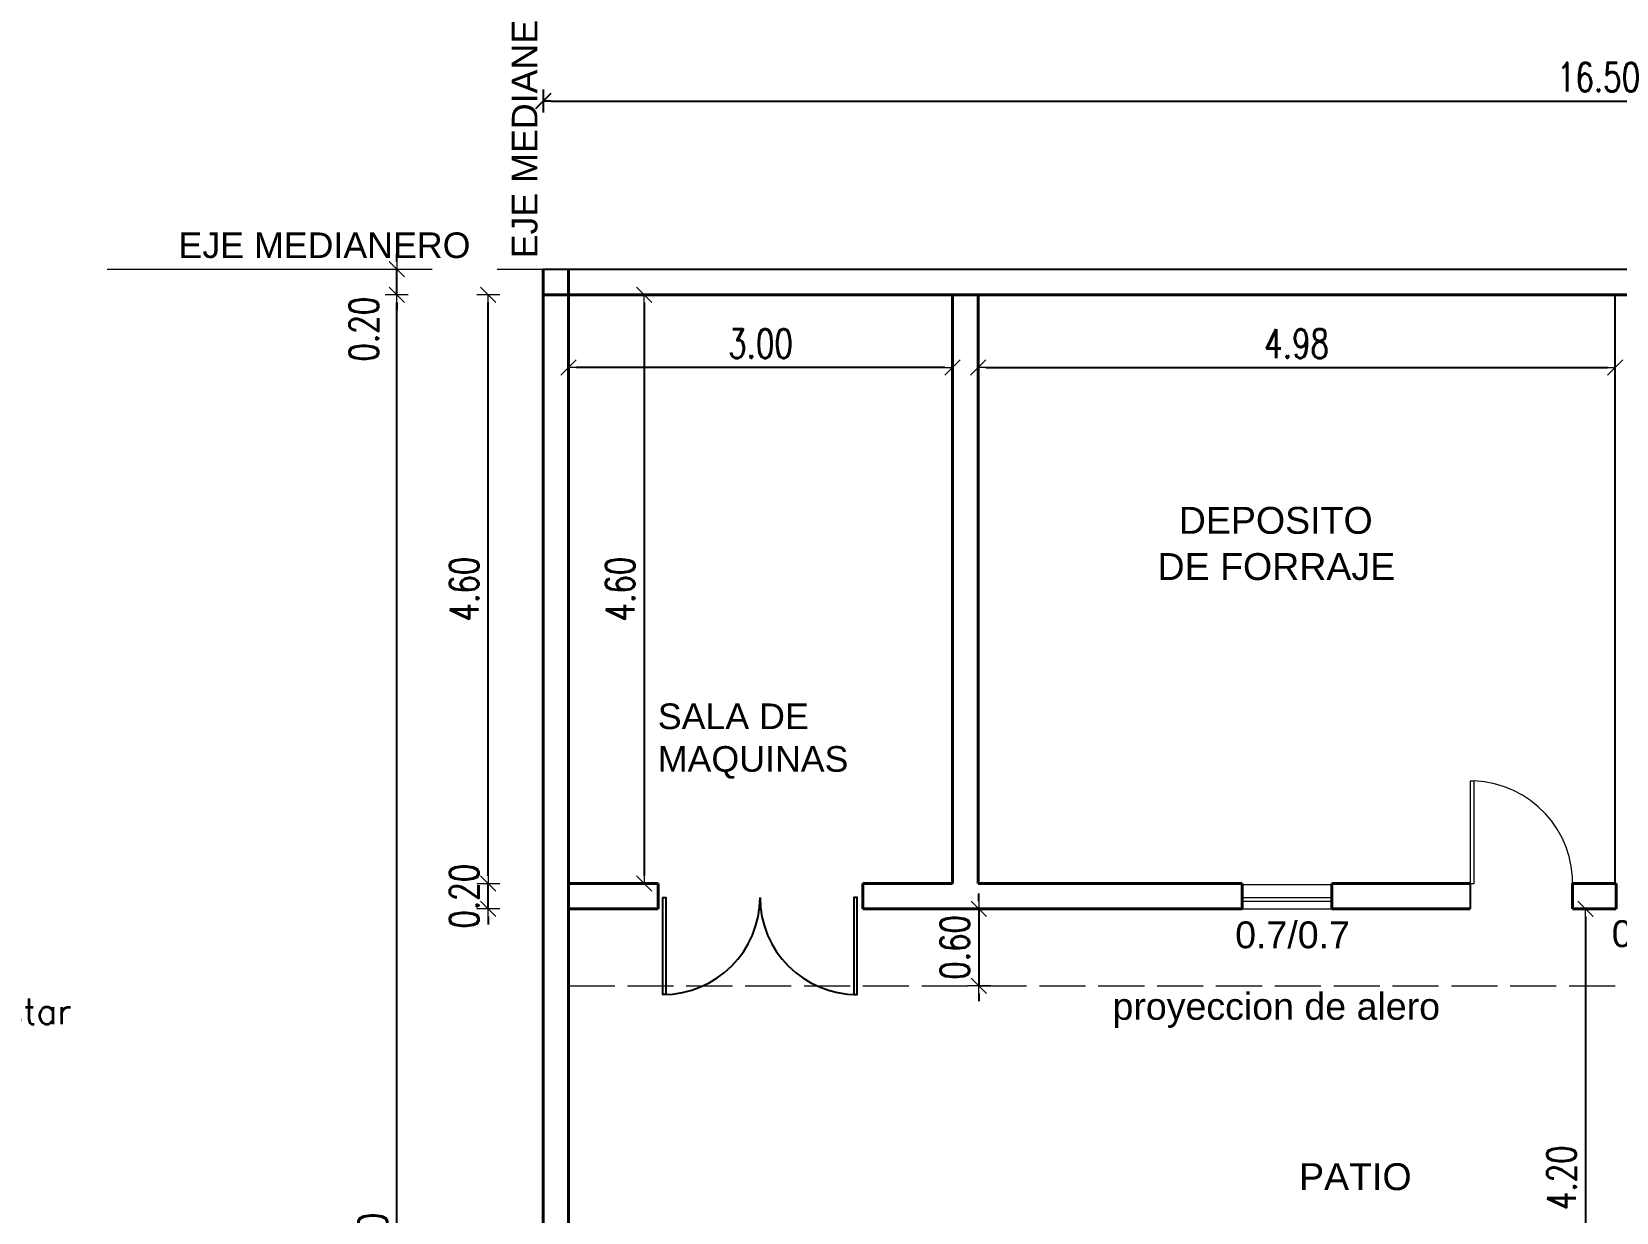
# Model space of a CAD drawing. Header units: millimetres. Extents: x 3657 to 4972, y 469 to 555.
# Drawn here: x 4903.27 to 4915.65, y 527.45 to 536.68 of the extents above; entities that cross this region are included whole.
import ezdxf

# ---------------------------------------------------------------- set-up
doc = ezdxf.new("R2010")
doc.units = ezdxf.units.MM
doc.linetypes.add('ACAD_ISO02W100', pattern=[15, 12, -3])
doc.linetypes.add('CENTRO', pattern=[50.8, 31.75, -6.35, 6.35, -6.35])
doc.layers.get('0').update_dxf_attribs({"color": 9})
doc.layers.get('Defpoints').update_dxf_attribs({"color": 9})
for name, color, linetype, lineweight in [('aberturas', 9, 'Continuous', 20), ('cotas', 9, 'Continuous', 9), ('eje', 9, 'CENTRO', 13), ('Muro', 9, 'Continuous', 40), ('proyeccion de vigas', 9, 'ACAD_ISO02W100', 15)]:
    doc.layers.add(name, color=color, linetype=linetype, lineweight=lineweight)
doc.layers.add('referencias 001', color=9, linetype='Continuous')
doc.layers.add('Trincheras y Bajadas', color=3, linetype='Continuous')
doc.styles.add('ROMANS', font='romans')
doc.styles.add('ROMANS75', font='ROMANS.SHX', dxfattribs={"width": 0.75})
doc.styles.get("Standard").update_dxf_attribs({"font": 'arial.ttf', "height": 0.2})
doc.dimstyles.new('COTAS100', dxfattribs={"dimscale": 0.15, "dimtxt": 1.5, "dimasz": 0.4, "dimexe": 1, "dimexo": 0, "dimgap": 0.5, "dimtad": 1, "dimzin": 0, "dimdsep": 46, "dimtxsty": 'ROMANS75', "dimblk1": 'TICK', "dimblk2": 'TICK', "dimsah": 1, "dimcen": 1, "dimse1": 1, "dimse2": 1, "dimclrd": 256, "dimclre": 256, "dimclrt": 256, "dimaunit": 1, "dimadec": 0, "dimazin": 0, "dimtfac": 1, "dimtix": 1, "dimtmove": 2, "dimatfit": 3, "dimldrblk": 'TICK', "dimfxl": 1, "dimtolj": 1, "dimtzin": 0, "dimarcsym": 0})

# ---------------------------------------------------------------- blocks, each defined once
blk = doc.blocks.new('TICK')
at = {"color": 4}
blk.add_line((-1, -1), (1, 1), dxfattribs=at)
for p, q in [((-1, 0), (0, 0)), ((0, -1.5), (0, 1.5))]:
    blk.add_line(p, q)
blk = doc.blocks.new('*D145')
at = {"lineweight": -2, "transparency": 16777216}
blk.add_line((4907.324, 536.137), (4923.704, 536.137), dxfattribs=at)
at = {"layer": 'Defpoints', "color": 0, "transparency": 16777216}
for p in [(4923.764, 536.137), (4907.264, 534.824), (4923.764, 534.824)]:
    blk.add_point(p, dxfattribs=at)
at = {"lineweight": -2, "transparency": 16777216, "xscale": 0.06, "yscale": 0.06, "zscale": 0.06, "rotation": 180}
blk.add_blockref('TICK', (4907.264, 536.137), dxfattribs=at)
at = {"lineweight": -2, "transparency": 16777216, "xscale": 0.06, "yscale": 0.06, "zscale": 0.06}
blk.add_blockref('TICK', (4923.764, 536.137), dxfattribs=at)
at = {"transparency": 16777216, "insert": (4915.514, 536.325), "char_height": 0.225, "attachment_point": 5, "style": 'ROMANS75'}
blk.add_mtext('\\A1;16.50', dxfattribs=at)
blk = doc.blocks.new('*D102')
at = {"layer": 'cotas', "lineweight": -2, "transparency": 16777216}
blk.add_line((4908.055, 534.564), (4908.055, 530.084), dxfattribs=at)
at = {"layer": 'Defpoints', "color": 0, "transparency": 16777216}
for p in [(4906.567, 534.624), (4906.567, 530.024), (4908.055, 530.024)]:
    blk.add_point(p, dxfattribs=at)
at = {"layer": 'cotas', "lineweight": -2, "transparency": 16777216, "xscale": 0.06, "yscale": 0.06, "zscale": 0.06}
for p, rotation in [((4908.055, 534.624), 90), ((4908.055, 530.024), 270)]:
    blk.add_blockref('TICK', p, dxfattribs=dict(at, rotation=rotation))
at = {"layer": 'cotas', "transparency": 16777216, "insert": (4907.867, 532.324), "char_height": 0.225, "attachment_point": 5, "rotation": 90, "style": 'ROMANS75'}
blk.add_mtext('\\A1;4.60', dxfattribs=at)
blk = doc.blocks.new('*D150')
at = {"layer": 'cotas', "lineweight": -2, "transparency": 16777216}
blk.add_line((4915.412, 529.764), (4915.412, 525.684), dxfattribs=at)
at = {"layer": 'Defpoints', "color": 0, "transparency": 16777216}
for p in [(4915.482, 529.824), (4915.412, 525.624), (4915.412, 525.624)]:
    blk.add_point(p, dxfattribs=at)
at = {"layer": 'cotas', "lineweight": -2, "transparency": 16777216, "xscale": 0.06, "yscale": 0.06, "zscale": 0.06}
for p, rotation in [((4915.412, 529.824), 90), ((4915.412, 525.624), 270)]:
    blk.add_blockref('TICK', p, dxfattribs=dict(at, rotation=rotation))
at = {"layer": 'cotas', "transparency": 16777216, "insert": (4915.224, 527.724), "char_height": 0.225, "attachment_point": 5, "rotation": 90, "style": 'ROMANS75'}
blk.add_mtext('\\A1;4.20', dxfattribs=at)
blk = doc.blocks.new('*D103')
at = {"layer": 'cotas', "lineweight": -2, "transparency": 16777216}
for p, q in [((4910.671, 529.884), (4910.671, 529.944)), ((4910.671, 529.824), (4910.671, 529.224)), ((4910.671, 529.164), (4910.671, 529.104))]:
    blk.add_line(p, q, dxfattribs=at)
at = {"layer": 'Defpoints', "color": 0, "transparency": 16777216}
for p in [(4910.497, 529.824), (4910.497, 529.224), (4910.671, 529.224)]:
    blk.add_point(p, dxfattribs=at)
at = {"layer": 'cotas', "lineweight": -2, "transparency": 16777216, "xscale": 0.06, "yscale": 0.06, "zscale": 0.06}
for p, rotation in [((4910.671, 529.824), 270), ((4910.671, 529.224), 90)]:
    blk.add_blockref('TICK', p, dxfattribs=dict(at, rotation=rotation))
at = {"layer": 'cotas', "transparency": 16777216, "insert": (4910.483, 529.524), "char_height": 0.225, "attachment_point": 5, "rotation": 90, "style": 'ROMANS75'}
blk.add_mtext('\\A1;0.60', dxfattribs=at)
blk = doc.blocks.new('*D105')
at = {"layer": 'cotas', "lineweight": -2, "transparency": 16777216}
for p, q in [((4906.836, 530.084), (4906.836, 530.144)), ((4906.836, 529.824), (4906.836, 530.024)), ((4906.836, 529.764), (4906.836, 529.704))]:
    blk.add_line(p, q, dxfattribs=at)
at = {"layer": 'Defpoints', "color": 0, "transparency": 16777216}
for p in [(4906.836, 530.024), (4907.464, 530.024), (4907.464, 529.824)]:
    blk.add_point(p, dxfattribs=at)
at = {"layer": 'cotas', "lineweight": -2, "transparency": 16777216, "xscale": 0.06, "yscale": 0.06, "zscale": 0.06}
for p, rotation in [((4906.836, 530.024), 270), ((4906.836, 529.824), 90)]:
    blk.add_blockref('TICK', p, dxfattribs=dict(at, rotation=rotation))
at = {"layer": 'cotas', "transparency": 16777216, "insert": (4906.648, 529.924), "char_height": 0.225, "attachment_point": 5, "rotation": 90, "style": 'ROMANS75'}
blk.add_mtext('\\A1;0.20', dxfattribs=at)
blk = doc.blocks.new('*D106')
at = {"layer": 'cotas', "lineweight": -2, "transparency": 16777216}
blk.add_line((4906.836, 530.084), (4906.836, 534.564), dxfattribs=at)
at = {"layer": 'Defpoints', "color": 0, "transparency": 16777216}
for p in [(4906.836, 534.624), (4907.464, 534.624), (4907.464, 530.024)]:
    blk.add_point(p, dxfattribs=at)
at = {"layer": 'cotas', "lineweight": -2, "transparency": 16777216, "xscale": 0.06, "yscale": 0.06, "zscale": 0.06}
for p, rotation in [((4906.836, 534.624), 90), ((4906.836, 530.024), 270)]:
    blk.add_blockref('TICK', p, dxfattribs=dict(at, rotation=rotation))
at = {"layer": 'cotas', "transparency": 16777216, "insert": (4906.648, 532.324), "char_height": 0.225, "attachment_point": 5, "rotation": 90, "style": 'ROMANS75'}
blk.add_mtext('\\A1;4.60', dxfattribs=at)
blk = doc.blocks.new('*D107')
at = {"layer": 'cotas', "lineweight": -2, "transparency": 16777216}
blk.add_line((4906.121, 519.684), (4906.121, 534.564), dxfattribs=at)
at = {"layer": 'Defpoints', "color": 0, "transparency": 16777216}
for p in [(4906.121, 534.624), (4907.464, 534.624), (4907.464, 519.624)]:
    blk.add_point(p, dxfattribs=at)
at = {"layer": 'cotas', "lineweight": -2, "transparency": 16777216, "xscale": 0.06, "yscale": 0.06, "zscale": 0.06}
for p, rotation in [((4906.121, 534.624), 90), ((4906.121, 519.624), 270)]:
    blk.add_blockref('TICK', p, dxfattribs=dict(at, rotation=rotation))
at = {"layer": 'cotas', "transparency": 16777216, "insert": (4905.934, 527.124), "char_height": 0.225, "attachment_point": 5, "rotation": 90, "style": 'ROMANS75'}
blk.add_mtext('\\A1;15.00', dxfattribs=at)
blk = doc.blocks.new('*D167')
at = {"layer": 'cotas', "lineweight": -2, "transparency": 16777216}
for p, q in [((4906.121, 534.884), (4906.121, 534.944)), ((4906.121, 534.624), (4906.121, 534.824)), ((4906.121, 534.564), (4906.121, 534.504))]:
    blk.add_line(p, q, dxfattribs=at)
at = {"layer": 'Defpoints', "color": 0, "transparency": 16777216}
for p in [(4906.121, 534.824), (4907.464, 534.824), (4907.464, 534.624)]:
    blk.add_point(p, dxfattribs=at)
at = {"layer": 'cotas', "lineweight": -2, "transparency": 16777216, "xscale": 0.06, "yscale": 0.06, "zscale": 0.06}
for p, rotation in [((4906.121, 534.824), 270), ((4906.121, 534.624), 90)]:
    blk.add_blockref('TICK', p, dxfattribs=dict(at, rotation=rotation))
at = {"layer": 'cotas', "transparency": 16777216, "insert": (4905.863, 534.355), "char_height": 0.225, "attachment_point": 5, "rotation": 90, "style": 'ROMANS75'}
blk.add_mtext('\\A1;0.20', dxfattribs=at)
blk = doc.blocks.new('*D138')
at = {"layer": 'cotas', "lineweight": -2, "transparency": 16777216}
blk.add_line((4910.724, 534.055), (4915.584, 534.055), dxfattribs=at)
at = {"layer": 'Defpoints', "color": 0, "transparency": 16777216}
for p in [(4910.664, 534.449), (4915.644, 534.449), (4915.644, 534.055)]:
    blk.add_point(p, dxfattribs=at)
at = {"layer": 'cotas', "lineweight": -2, "transparency": 16777216, "xscale": 0.06, "yscale": 0.06, "zscale": 0.06, "rotation": 180}
blk.add_blockref('TICK', (4910.664, 534.055), dxfattribs=at)
at = {"layer": 'cotas', "lineweight": -2, "transparency": 16777216, "xscale": 0.06, "yscale": 0.06, "zscale": 0.06}
blk.add_blockref('TICK', (4915.644, 534.055), dxfattribs=at)
at = {"layer": 'cotas', "transparency": 16777216, "insert": (4913.154, 534.242), "char_height": 0.225, "attachment_point": 5, "style": 'ROMANS75'}
blk.add_mtext('\\A1;4.98', dxfattribs=at)
blk = doc.blocks.new('*D139')
at = {"layer": 'cotas', "lineweight": -2, "transparency": 16777216}
blk.add_line((4910.404, 534.055), (4907.524, 534.055), dxfattribs=at)
at = {"layer": 'Defpoints', "color": 0, "transparency": 16777216}
for p in [(4907.464, 534.449), (4910.464, 534.449), (4907.464, 534.055)]:
    blk.add_point(p, dxfattribs=at)
at = {"layer": 'cotas', "lineweight": -2, "transparency": 16777216, "xscale": 0.06, "yscale": 0.06, "zscale": 0.06, "rotation": 180}
blk.add_blockref('TICK', (4907.464, 534.055), dxfattribs=at)
at = {"layer": 'cotas', "lineweight": -2, "transparency": 16777216, "xscale": 0.06, "yscale": 0.06, "zscale": 0.06}
blk.add_blockref('TICK', (4910.464, 534.055), dxfattribs=at)
at = {"layer": 'cotas', "transparency": 16777216, "insert": (4908.964, 534.242), "char_height": 0.225, "attachment_point": 5, "style": 'ROMANS75'}
blk.add_mtext('\\A1;3.00', dxfattribs=at)

msp = doc.modelspace()

# ---------------------------------------------------------------- linework, layer by layer
at = {"color": 9}
for p, q in [((4907.264, 534.824), (4923.783, 534.824)), ((4907.464, 534.624), (4923.763, 534.624)), ((4915.644, 530.024), (4915.644, 534.624)), ((4914.511, 530.024), (4914.511, 529.824))]:
    msp.add_line(p, q, dxfattribs=at)
for points in [[(4908.225, 529.155), (4908.2, 529.155), (4908.2, 529.915), (4908.225, 529.915)], [(4909.694, 529.155), (4909.72, 529.155), (4909.72, 529.915), (4909.694, 529.915)]]:
    msp.add_lwpolyline(points, close=True, dxfattribs=at)
for centre, start, end in [((4908.2, 529.915), 270, 0), ((4909.72, 529.915), 180, 270)]:
    msp.add_arc(centre, 0.76, start, end, dxfattribs=at)
at = {"layer": 'aberturas', "color": 9}
for p, q in [((4912.729, 530.014), (4913.429, 530.014)), ((4912.729, 529.914), (4913.429, 529.914)), ((4912.729, 529.884), (4913.429, 529.884)), ((4912.729, 529.824), (4913.429, 529.824))]:
    msp.add_line(p, q, dxfattribs=at)
msp.add_lwpolyline([(4914.541, 530.024), (4914.541, 530.824), (4914.511, 530.824), (4914.511, 530.024)], close=True, dxfattribs=at)
msp.add_arc((4914.511, 530.024), 0.801, 357.8524, 87.8524, dxfattribs=at)
at = {"layer": 'eje', "color": 9, "ltscale": 0.08}
msp.add_line((4903.857, 534.824), (4923.783, 534.824), dxfattribs=at)
at = {"layer": 'Muro', "color": 9}
for p, q in [((4907.264, 515.274), (4907.264, 534.824)), ((4907.464, 521.924), (4907.464, 534.824)), ((4907.264, 534.624), (4923.783, 534.624)), ((4910.464, 530.024), (4910.464, 534.624)), ((4910.664, 530.024), (4910.664, 534.624)), ((4907.464, 530.024), (4908.164, 530.024)), ((4908.164, 530.024), (4908.164, 529.824)), ((4909.764, 530.024), (4910.464, 530.024)), ((4909.764, 530.024), (4909.764, 529.824)), ((4910.664, 530.024), (4912.729, 530.024)), ((4912.729, 529.824), (4912.729, 530.024)), ((4913.429, 530.024), (4914.511, 530.024)), ((4913.429, 529.824), (4913.429, 530.024)), ((4915.311, 530.024), (4915.653, 530.024)), ((4915.311, 530.024), (4915.311, 529.824)), ((4915.653, 529.824), (4915.653, 530.024)), ((4907.464, 529.824), (4908.164, 529.824)), ((4909.764, 529.824), (4912.729, 529.824)), ((4913.429, 529.824), (4914.511, 529.824)), ((4915.311, 529.824), (4915.653, 529.824))]:
    msp.add_line(p, q, dxfattribs=at)
at = {"layer": 'proyeccion de vigas', "color": 9, "ltscale": 0.03}
msp.add_line((4907.464, 529.224), (4919.204, 529.224), dxfattribs=at)

# ---------------------------------------------------------------- texts
at = {"color": 9}
msp.add_text('EJE MEDIANERO', height=0.2, rotation=90, dxfattribs=at).set_placement((4907.22, 534.909))
msp.add_text('EJE MEDIANERO', height=0.2, dxfattribs=at).set_placement((4904.415, 534.911))
at = {"layer": 'cotas', "color": 9}
for s, p in [('DEPOSITO', (4912.233, 532.756)), ('DE FORRAJE', (4912.067, 532.395)), ('0.7/0.7', (4912.674, 529.517)), ('0.7/0.7', (4915.617, 529.526)), ('proyeccion de alero', (4911.715, 528.958)), ('PATIO', (4913.173, 527.627))]:
    msp.add_text(s, height=0.21, dxfattribs=at).set_placement(p)
at = {"layer": 'referencias 001', "color": 9, "ltscale": 0.5, "insert": (4908.161, 531.43), "char_height": 0.2, "attachment_point": 1}
msp.add_mtext_dynamic_manual_height_columns('SALA DE MAQUINAS', width=1.8205, gutter_width=1, heights=[0], dxfattribs=at)
at = {"layer": 'Trincheras y Bajadas', "insert": (4898.958, 529.124), "char_height": 0.2, "width": 5.57121, "attachment_point": 1, "style": 'ROMANS'}
msp.add_mtext('Los condensadores deberán estar\\P   ubicado a los 4 vientos.', dxfattribs=at)

# ---------------------------------------------------------------- dimensions: what is measured, and where the dimension line sits
at = {"color": 9}
dim = msp.add_linear_dim(base=(4923.764, 536.137), p1=(4907.264, 534.824), p2=(4923.764, 534.824), dimstyle='COTAS100', dxfattribs=at)
dim.commit()
dim.dimension.update_dxf_attribs({"geometry": '*D145', "text_midpoint": (4915.514, 536.325)})
at = {"layer": 'cotas', "color": 9}
dim = msp.add_linear_dim(base=(4906.121, 534.824), p1=(4907.464, 534.624), p2=(4907.464, 534.824), angle=90, dimstyle='COTAS100', dxfattribs=at)
dim.commit()
dim.dimension.update_dxf_attribs({"geometry": '*D167', "text_midpoint": (4905.863, 534.355), "dimtype": 160})
for base, p1, p2, picture, middle in [((4906.121, 534.624), (4907.464, 519.624), (4907.464, 534.624), '*D107', (4905.934, 527.124)), ((4906.836, 534.624), (4907.464, 530.024), (4907.464, 534.624), '*D106', (4906.648, 532.324)), ((4908.055, 530.024), (4906.567, 534.624), (4906.567, 530.024), '*D102', (4907.867, 532.324)), ((4906.836, 530.024), (4907.464, 529.824), (4907.464, 530.024), '*D105', (4906.648, 529.924)), ((4910.671, 529.224), (4910.497, 529.824), (4910.497, 529.224), '*D103', (4910.483, 529.524)), ((4915.412, 525.624), (4915.482, 529.824), (4915.412, 525.624), '*D150', (4915.224, 527.724))]:
    dim = msp.add_linear_dim(base=base, p1=p1, p2=p2, angle=90, dimstyle='COTAS100', dxfattribs=at)
    dim.commit()
    dim.dimension.update_dxf_attribs({"geometry": picture, "text_midpoint": middle})
for base, p1, p2, picture, middle in [((4907.464, 534.055), (4910.464, 534.449), (4907.464, 534.449), '*D139', (4908.964, 534.242)), ((4915.644, 534.055), (4910.664, 534.449), (4915.644, 534.449), '*D138', (4913.154, 534.242))]:
    dim = msp.add_linear_dim(base=base, p1=p1, p2=p2, dimstyle='COTAS100', dxfattribs=at)
    dim.commit()
    dim.dimension.update_dxf_attribs({"geometry": picture, "text_midpoint": middle})

doc.saveas('drawing.dxf')
